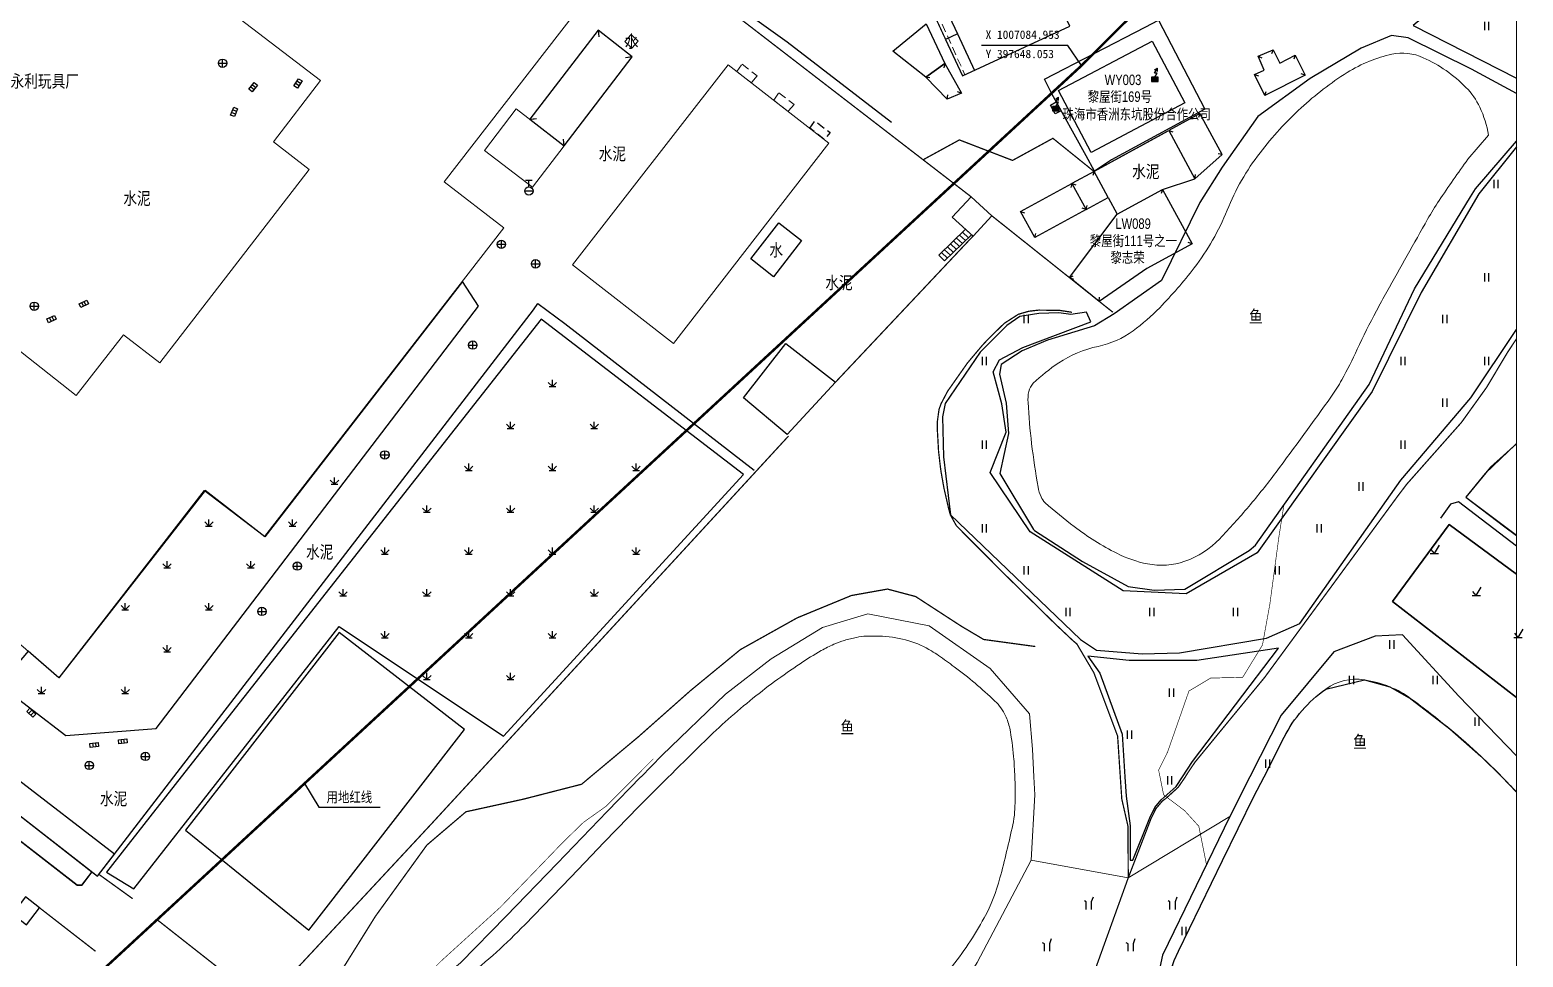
# Model space of a CAD drawing. Extents: x 396500 to 398250, y 1005980 to 1008200.
# Drawn here: x 397522.4 to 397700.8, y 1006978.5 to 1007089.2 of the extents above; entities that cross this region are included whole.
import ezdxf
from ezdxf.enums import TextEntityAlignment as Align

# ---------------------------------------------------------------- set-up
doc = ezdxf.new("R2010")
doc.units = 0
doc.header["$LTSCALE"] = 0.5
doc.linetypes.add('X3', pattern=[5, 4, -1])
doc.linetypes.add('X5', pattern=[3, 2, -1])
doc.layers.get('0').update_dxf_attribs({"linetype": 'CONTINUOUS'})
doc.layers.add('ASSIST', color=7, linetype='CONTINUOUS', plot=False)
for name, color, linetype in [('DGX', 2, 'CONTINUOUS'), ('DLSS', 4, 'CONTINUOUS'), ('DMTZ', 3, 'CONTINUOUS'), ('GXYZ', 2, 'CONTINUOUS'), ('JMD', 6, 'CONTINUOUS'), ('SXSS', 5, 'CONTINUOUS'), ('ZBTZ', 3, 'CONTINUOUS'), ('权属人', 160, 'CONTINUOUS'), ('用地红线', 1, 'CONTINUOUS'), ('编号', 90, 'CONTINUOUS'), ('门牌号', 1, 'CONTINUOUS')]:
    doc.layers.add(name, color=color, linetype=linetype)
doc.layers.add('绘图层', color=6, linetype='CONTINUOUS', lineweight=5)
doc.styles.add('宋体', font='SIMSUN.TTF')
doc.styles.add('细等线体', font='长等线体_0.TTF', dxfattribs={"width": 0.8})
doc.styles.add('黑体', font='simhei.ttf')
doc.linetypes.add('10421', pattern='A,2,[150,AAA.SHX,S=1,R=0,X=0,Y=1],1e-11', length=2)
doc.linetypes.add('10422', pattern='A,2,[150,AAA.SHX,S=1,R=0,X=0,Y=1],2,[177,AAA.SHX,S=1,R=0,X=0,Y=0.8],1e-09', length=4)
doc.linetypes.add('1161', pattern='A,0,[149,AAA.SHX,S=0.15,R=0,X=0,Y=0],-1.6', length=1.6)
doc.linetypes.add('443', pattern='A,5,[169,AAA.SHX,S=0.83,R=0,X=0,Y=0],5', length=10)
doc.linetypes.add('444', pattern='A,4.5,[145,AAA.SHX,S=1,R=0,X=0,Y=1],4.5,-0.5,[146,AAA.SHX,S=1,R=0,X=0,Y=0],-0.5', length=10)
doc.linetypes.add('536', pattern='A,9.4,[169,AAA.SHX,S=1,R=0,X=0,Y=0.15],0.6', length=10)

# ---------------------------------------------------------------- blocks, each defined once
blk = doc.blocks.new('gc121')
for p, q in [((-0.5, -1), (-0.5, 1)), ((0.5, -1), (0.5, 1))]:
    blk.add_line(p, q)
blk = doc.blocks.new('gc246')
at = {"flags": 128}
for points in [[(-0.39, 0.42), (-0.39, 2.22), (-0.83, 2.47)], [(1.22, 3.35), (0.81, 2.22), (0.81, 0.42)]]:
    blk.add_lwpolyline(points, dxfattribs=at)
blk = doc.blocks.new('gc133')
for p, q in [((-1, 0), (1, 0)), ((-0.8, 2.6), (0.8, 2.6)), ((0, 1), (0, 2.6))]:
    blk.add_line(p, q)
blk.add_circle((0, 0), 1)
blk = doc.blocks.new('gc041')
for p, q in [((-1, 0.5), (1, 0.5)), ((-1, -0.5), (-1, 0.5)), ((-0.33, 0.5), (-0.33, -0.5)), ((0.33, 0.5), (0.33, -0.5)), ((1, 0.5), (1, -0.5)), ((1, -0.5), (-1, -0.5))]:
    blk.add_line(p, q)
blk = doc.blocks.new('gc043')
for p, q in [((-1, 0), (1, 0)), ((0, -1), (0, 1))]:
    blk.add_line(p, q)
blk.add_circle((0, 0), 1)
blk = doc.blocks.new('gc124')
for p, q in [((-1, 1), (0, 0)), ((-0.8, 0), (0.8, 0)), ((0, 0), (0, 1.6)), ((0, 0), (1, 1))]:
    blk.add_line(p, q)
blk = doc.blocks.new('gc123')
for p, q in [((-1, 0), (1, 0)), ((0, 0), (-0.8, 1)), ((0, 0), (1.2, 2))]:
    blk.add_line(p, q)
blk = doc.blocks.new('*U88')
at = {"linetype": 'Continuous'}
for points in [[(0.8, 1), (-0.8, 1), (0.8, 0)], [(-0.8, 0), (0.8, 0), (-0.8, 1)], [(0.8, 0), (-0.8, 0), (0, 0)]]:
    blk.add_solid(points, dxfattribs=at)
blk = doc.blocks.new('gc129')
at = {"linetype": 'Continuous', "flags": 128}
for points in [[(-0.8, 0), (0, 0), (0.8, 0), (0.8, 1), (-0.8, 1), (-0.8, 0)], [(-0.05, 2), (0.64, 3.2)], [(-0.05, 2.8), (0.64, 3.2)], [(0.58, 2), (-0.05, 2)], [(0, 1), (0.58, 2)], [(0.64, 2.4), (0.64, 3.2)]]:
    blk.add_lwpolyline(points, dxfattribs=at)
at = {"linetype": 'Continuous'}
blk.add_blockref('*U88', (0, 0), dxfattribs=at)

msp = doc.modelspace()

# ---------------------------------------------------------------- linework, layer by layer
at = {"layer": 'ASSIST', "linetype": 'Continuous', "flags": 128}
msp.add_lwpolyline([(397631.01, 1007062.3), (397634.19, 1007065.4), (397634.91, 1007064.75), (397631.7, 1007061.63)], close=True, dxfattribs=at)
at = {"layer": 'ASSIST', "linetype": '1161', "flags": 128}
msp.add_lwpolyline([(397700, 1007039.74), (397699.96, 1007039.77), (397696.27, 1007036.22), (397693.97, 1007033.41), (397700, 1007028.84)], dxfattribs=at)
at = {"layer": 'ASSIST', "linetype": '1161', "elevation": 22.6, "flags": 128}
msp.add_lwpolyline([(397700, 1007024.21), (397691.97, 1007030.15), (397685.2, 1007020.92), (397700, 1007009.47)], dxfattribs=at)
at = {"layer": 'DGX', "linetype": 'Continuous', "const_width": 0.075, "flags": 128}
for points, elevation in [([(397657.42, 1007000), (397657.26, 1007000.79), (397658.33, 1007002.96), (397660.88, 1007010.24), (397663.48, 1007011.79), (397667.3, 1007011.88), (397669.66, 1007015.73), (397670.55, 1007020.65), (397671.61, 1007028.55), (397672.22, 1007032.45)], 21), ([(397596.91, 1007002.15), (397594.77, 1007000)], 19), ([(397594.77, 1007000), (397591.25, 1006996.47), (397588.56, 1006994.56), (397586.09, 1006992.16), (397578.66, 1006984.45), (397571.62, 1006978.05), (397567.35, 1006973.83), (397565.64, 1006970.99), (397563.11, 1006966.97), (397560.74, 1006962.18), (397560.33, 1006961.15)], 19), ([(397662.97, 1006989.53), (397662.06, 1006994.09), (397660.36, 1006995.96), (397657.85, 1006997.85), (397657.42, 1007000)], 21)]:
    msp.add_lwpolyline(points, dxfattribs=dict(at, elevation=elevation))
at = {"layer": 'DGX', "color": 3, "linetype": 'Continuous', "lineweight": -2, "const_width": 0.15, "elevation": 20, "flags": 128}
for points in [[(397642.52, 1007015.56), (397636.36, 1007016.4), (397633.68, 1007017.99), (397628.23, 1007021.53), (397624.87, 1007022.42), (397620.56, 1007021.65), (397614.08, 1007018.98), (397607.3, 1007015.19), (397601.34, 1007010.29), (397595.11, 1007004.77), (397589.4, 1007000)], [(397589.4, 1007000), (397588.34, 1006999.11), (397581.36, 1006997.32), (397574.52, 1006995.82), (397569.85, 1006991.84), (397563.71, 1006983.34), (397557.94, 1006974.09), (397552.19, 1006964.27), (397545.67, 1006954.67), (397539.05, 1006950.13), (397525.21, 1006945.23)]]:
    msp.add_lwpolyline(points, dxfattribs=at)
at = {"layer": 'DLSS', "linetype": 'X3', "const_width": 0.15, "flags": 128}
for points in [[(397646.91, 1007055.48), (397645.43, 1007055.71), (397642.93, 1007055.74), (397641.73, 1007055.6), (397640.5, 1007055.24), (397638.82, 1007054.16), (397637.04, 1007052.42), (397636.25, 1007051.59), (397634.42, 1007049.42), (397632.06, 1007046.06), (397631.26, 1007044.54), (397631.03, 1007043.88), (397630.82, 1007042.38), (397630.83, 1007041.4), (397630.97, 1007038.91), (397631.2, 1007036.92), (397631.27, 1007036.43), (397631.62, 1007034.46), (397632.18, 1007032.02), (397632.38, 1007031.29), (397633.08, 1007030.02), (397633.99, 1007029.08), (397638.97, 1007024.09), (397644.83, 1007018.33), (397647.01, 1007016.27), (397647.49, 1007015.87), (397649.52, 1007012.43), (397652.36, 1007004.86), (397652.68, 1007000)], [(397700, 1007052.3), (397698.99, 1007050.78), (397696.42, 1007046.49), (397693.44, 1007042.34), (397686.88, 1007034.93), (397685.74, 1007033.42), (397680.83, 1007026.73), (397669.93, 1007011.88), (397665.74, 1007006.79), (397661.59, 1007001.73), (397660.7, 1007000.4), (397660.45, 1007000)], [(397660.45, 1007000), (397660.45, 1006999.99), (397659.6, 1006998.75), (397658.16, 1006997.44), (397657.72, 1006997.12), (397656.94, 1006996.2), (397656.35, 1006995), (397653.63, 1006987.93), (397647.74, 1006971.59), (397647.15, 1006969.68), (397646.84, 1006968.55), (397646.59, 1006967.25), (397646.55, 1006966.75), (397646.66, 1006964.76), (397646.91, 1006963.64), (397647.22, 1006962.32), (397647.3, 1006961.83), (397647.39, 1006959.9), (397647.36, 1006959.33), (397646.55, 1006954.91), (397642.26, 1006940.54), (397641.03, 1006935.69), (397640.71, 1006934.7), (397639.99, 1006933.44), (397639.65, 1006933.08), (397638.64, 1006932.38), (397637.52, 1006931.79), (397635.39, 1006930.47), (397633.79, 1006929.28), (397632.19, 1006927.85), (397629.47, 1006925.03), (397627, 1006921.85)], [(397652.68, 1007000), (397652.68, 1006999.99), (397652.86, 1006997.34), (397653.6, 1006994.08), (397653.63, 1006987.93)]]:
    msp.add_lwpolyline(points, dxfattribs=at)
at = {"layer": 'DMTZ', "linetype": '10422', "flags": 128}
msp.add_lwpolyline([(397625.37, 1007078.15), (397612.89, 1007087.74), (397602.57, 1007095.16), (397594.94, 1007100.75), (397594.57, 1007100.36)], dxfattribs=at)
at = {"layer": 'DMTZ', "linetype": '10422'}
msp.add_lwpolyline([(397648.61, 1007074.18), (397644.52, 1007081.58), (397643.61, 1007083.32), (397655.64, 1007089.53)], dxfattribs=at)
at = {"layer": 'DMTZ', "linetype": '10421', "flags": 128}
msp.add_lwpolyline([(397700, 1007027.56), (397693.09, 1007032.86), (397692.14, 1007032.55), (397690.91, 1007030.87)], dxfattribs=at)
at = {"layer": 'DMTZ', "linetype": '10421', "lineweight": 0}
for points in [[(397642.37, 1007000), (397642.19, 1007003.28), (397641.82, 1007007.51), (397637.12, 1007012.95), (397629.87, 1007018.02), (397622.52, 1007019.48), (397617.12, 1007017.82), (397610.97, 1007014.1), (397605.54, 1007009.85), (397597.92, 1007002.53), (397595.45, 1007000)], [(397700, 1007002.49), (397693.1, 1007009.64), (397686.38, 1007016.97), (397683.12, 1007016.8), (397678.19, 1007014.94), (397671.89, 1007007.34), (397668.16, 1007000)], [(397595.45, 1007000), (397595.43, 1006999.99), (397591.38, 1006995.85), (397585.41, 1006989.66), (397579.32, 1006983.34), (397573.88, 1006977.79), (397568.63, 1006973.39), (397563.42, 1006964.88), (397559.64, 1006959.69), (397559.58, 1006954.74), (397562.68, 1006948.04), (397568.29, 1006943.23), (397577.96, 1006937.76), (397586.88, 1006940), (397598.69, 1006941.57), (397599.84, 1006942), (397609.8, 1006945.65), (397622.52, 1006956.91), (397635.57, 1006977.83), (397642.04, 1006990.04), (397642.48, 1006997.83), (397642.37, 1006999.99), (397642.37, 1007000)], [(397668.16, 1007000), (397668.16, 1006999.99), (397665.76, 1006995.26), (397657.72, 1006978.7), (397650.49, 1006945.05), (397650.31, 1006941.57), (397657.48, 1006928.3), (397662.1, 1006919.5), (397678.27, 1006911.15), (397688.28, 1006908.64), (397699.43, 1006908.21), (397700, 1006908.25)]]:
    msp.add_lwpolyline(points, dxfattribs=at)
at = {"layer": 'GXYZ', "linetype": 'Continuous'}
msp.add_lwpolyline([(397645.29, 1007081.96), (397656.49, 1007087.88), (397660.4, 1007080.5), (397649.2, 1007074.57)], close=True, dxfattribs=at)
at = {"layer": 'GXYZ', "linetype": '536', "elevation": 23.25, "flags": 128}
msp.add_lwpolyline([(397644.89, 1007079.17), (397644.33, 1007080.23), (397645.04, 1007080.61), (397645.6, 1007079.55)], close=True, dxfattribs=at)
at = {"layer": 'JMD', "linetype": 'Continuous'}
for p, q in [((397590.3, 1007089.18), (397590.4, 1007088.39)), ((397590.3, 1007089.18), (397590.37, 1007088.69)), ((397670.93, 1007086.81), (397670.75, 1007086.34)), ((397673.57, 1007086.18), (397673.42, 1007085.7)), ((397594.38, 1007085.98), (397593.58, 1007085.88)), ((397594.38, 1007085.98), (397593.88, 1007085.91)), ((397631.72, 1007085.18), (397631.61, 1007084.69)), ((397669.13, 1007086.06), (397669.6, 1007085.87)), ((397629.45, 1007083.57), (397629.95, 1007083.52)), ((397668.7, 1007083.89), (397669.17, 1007083.72)), ((397674.76, 1007083.82), (397674.29, 1007083.98)), ((397631.99, 1007080.95), (397632.09, 1007081.44)), ((397633.7, 1007081.65), (397633.23, 1007081.81)), ((397669.96, 1007081.39), (397670.12, 1007081.87)), ((397662.17, 1007079.21), (397662.03, 1007078.73)), ((397582.16, 1007078.53), (397582.95, 1007078.63)), ((397582.16, 1007078.53), (397582.65, 1007078.59)), ((397586.27, 1007075.37), (397586.16, 1007076.16)), ((397586.27, 1007075.37), (397586.2, 1007075.87)), ((397658.46, 1007077.18), (397658.94, 1007077.04)), ((397664.85, 1007074.31), (397664.36, 1007074.4)), ((397649.54, 1007072.3), (397649.39, 1007071.82)), ((397661.6, 1007071.44), (397661.68, 1007071.93)), ((397646.9, 1007070.86), (397646.76, 1007070.38)), ((397646.9, 1007070.86), (397647.38, 1007070.72)), ((397657.72, 1007070.15), (397657.58, 1007069.67)), ((397640.76, 1007067.51), (397641.24, 1007067.37)), ((397648.6, 1007067.76), (397648.12, 1007067.9)), ((397648.6, 1007067.76), (397648.74, 1007068.24)), ((397633.48, 1007064.7), (397634.19, 1007064.04)), ((397633.84, 1007065.05), (397634.55, 1007064.39)), ((397634.19, 1007065.4), (397634.91, 1007064.75)), ((397642.46, 1007064.4), (397642.6, 1007064.88)), ((397631.69, 1007062.96), (397632.39, 1007062.29)), ((397632.04, 1007063.31), (397632.75, 1007062.64)), ((397632.4, 1007063.66), (397633.11, 1007062.99)), ((397632.76, 1007064), (397633.47, 1007063.34)), ((397633.12, 1007064.35), (397633.83, 1007063.69)), ((397661.27, 1007063.66), (397660.79, 1007063.8)), ((397631.33, 1007062.61), (397632.03, 1007061.94)), ((397646.61, 1007059.62), (397647.06, 1007059.84)), ((397646.61, 1007059.62), (397647.08, 1007059.45)), ((397650.17, 1007056.78), (397650.19, 1007057.28))]:
    msp.add_line(p, q, dxfattribs=at)
at = {"layer": 'JMD', "color": 6, "linetype": '443'}
msp.add_line((397651.23, 1007069.2, 24.78), (397652.32, 1007067.2, 24.78), dxfattribs=at)
at = {"layer": 'JMD', "linetype": 'Continuous', "lineweight": 0}
for points in [[(397514.01, 1007116.11), (397557.15, 1007083.17), (397551.53, 1007075.83), (397555.79, 1007072.53), (397537.97, 1007049.46), (397533.6, 1007052.78), (397527.97, 1007045.55), (397500, 1007067.59)], [(397500, 1007032.55), (397511.18, 1007023.89), (397508.75, 1007020.75), (397516.49, 1007014.73), (397518.92, 1007017.87), (397525.91, 1007011.81), (397543.27, 1007034.19), (397550.44, 1007028.7), (397579.06, 1007065.58), (397571.9, 1007071.07), (397589.28, 1007093.48)]]:
    msp.add_lwpolyline(points, dxfattribs=at)
at = {"layer": 'JMD', "color": 6, "linetype": '443', "const_width": 0.15, "flags": 128}
for points in [[(397634.87, 1007069.27), (397615.08, 1007084.53), (397594.56, 1007100.35)], [(397629.16, 1007093.8), (397631.81, 1007088.08)], [(397651.8, 1007055.48), (397637.33, 1007067.01)], [(397618.67, 1007047.14), (397635.09, 1007064.58)], [(397575.58, 1007000), (397606.13, 1007033.18), (397613.06, 1007040.71)], [(397521.69, 1006942.02), (397570.42, 1006994.4), (397575.58, 1007000)], [(397530.67, 1006988.35), (397534.71, 1006985.44)], [(397530.28, 1006979.15), (397523.59, 1006984.35)], [(397537.72, 1006982.86), (397550.08, 1006973.14)]]:
    msp.add_lwpolyline(points, dxfattribs=at)
at = {"layer": 'JMD', "linetype": 'Continuous', "flags": 128}
for points in [[(397646.65, 1007089.67), (397641.92, 1007099.77), (397630.55, 1007094.45), (397633.22, 1007088.74), (397631.81, 1007088.08), (397633.85, 1007083.71)], [(397629.45, 1007083.57), (397625.5, 1007086.66), (397629.48, 1007089.95), (397631.72, 1007085.18)], [(397586.27, 1007075.37), (397594.38, 1007085.98), (397590.3, 1007089.18), (397582.16, 1007078.53)], [(397635.09, 1007064.58), (397637.33, 1007067.01), (397634.86, 1007069.26), (397632.61, 1007066.85)], [(397612.88, 1007040.87), (397607.67, 1007045.28), (397612.74, 1007051.77), (397618.67, 1007047.14)], [(397522.03, 1006982.32), (397523.59, 1006984.35), (397521.9, 1006985.66), (397520.34, 1006983.63)]]:
    msp.add_lwpolyline(points, close=True, dxfattribs=at)
at = {"layer": 'JMD', "linetype": 'X5', "lineweight": 0}
for points in [[(397630.55, 1007094.45), (397629.56, 1007093.98), (397634.12, 1007083.84), (397635.25, 1007084.37), (397633.22, 1007088.74)], [(397606.88, 1007084.23), (397607.5, 1007085.13), (397609.3, 1007083.72), (397608.61, 1007082.89)], [(397611.28, 1007080.81), (397611.9, 1007081.71), (397613.71, 1007080.3), (397613.01, 1007079.47)]]:
    msp.add_lwpolyline(points, close=True, dxfattribs=at)
at = {"layer": 'JMD', "linetype": 'Continuous', "flags": 128}
for points in [[(397633.22, 1007088.74), (397635.25, 1007084.37)], [(397631.01, 1007062.3), (397634.19, 1007065.4)], [(397634.91, 1007064.75), (397631.7, 1007061.63)], [(397569.95, 1007000), (397574.33, 1007005.64), (397559.39, 1007017.23), (397545.99, 1007000)], [(397545.99, 1007000), (397541.04, 1006993.64), (397555.74, 1006981.66), (397569.95, 1007000)]]:
    msp.add_lwpolyline(points, dxfattribs=at)
for points, elevation in [([(397668.7, 1007083.89), (397669.86, 1007084.41), (397669.13, 1007086.06), (397670.93, 1007086.81), (397671.72, 1007085.24), (397673.57, 1007086.18), (397674.76, 1007083.82), (397669.96, 1007081.39)], 22.4), ([(397661.6, 1007071.44), (397664.85, 1007074.31), (397662.17, 1007079.21), (397658.46, 1007077.18)], 24.78), ([(397646.9, 1007070.86), (397648.6, 1007067.76), (397642.46, 1007064.4), (397640.76, 1007067.51)], 24.78), ([(397661.27, 1007063.66), (397655.87, 1007060.71), (397650.17, 1007056.78), (397646.61, 1007059.62), (397646.61, 1007059.62), (397652.32, 1007067.2), (397657.72, 1007070.15)], 24.78)]:
    msp.add_lwpolyline(points, close=True, dxfattribs=dict(at, elevation=elevation))
at = {"layer": 'JMD', "linetype": 'Continuous', "lineweight": 0}
for points in [[(397587.23, 1007061.15), (397605.84, 1007085.04), (397617.87, 1007075.69), (397599.32, 1007051.76)], [(397580.53, 1007079.77), (397586.27, 1007075.37), (397582.47, 1007070.42), (397576.73, 1007074.81)]]:
    msp.add_lwpolyline(points, close=True, dxfattribs=at)
at = {"layer": 'JMD', "linetype": 'Continuous'}
msp.add_lwpolyline([(397629.45, 1007083.57), (397631.72, 1007085.18), (397633.7, 1007081.65), (397631.99, 1007080.95)], close=True, dxfattribs=at)
at = {"layer": 'JMD', "linetype": 'X5', "flags": 128}
msp.add_lwpolyline([(397615.59, 1007077.46), (397616.21, 1007078.36), (397618.01, 1007076.95), (397617.32, 1007076.12)], close=True, dxfattribs=at)
at = {"layer": 'JMD', "color": 6, "linetype": '443', "const_width": 0.15, "elevation": 24.78, "flags": 128}
msp.add_lwpolyline([(397629.13, 1007073.7), (397633.46, 1007076.07), (397639.81, 1007073.62), (397644.63, 1007076.26), (397649.54, 1007072.3), (397658.46, 1007077.18)], dxfattribs=at)
at = {"layer": 'JMD', "linetype": 'Continuous', "elevation": 24.78, "flags": 128}
msp.add_lwpolyline([(397651.23, 1007069.2), (397649.54, 1007072.3), (397646.9, 1007070.86), (397648.6, 1007067.76), (397651.23, 1007069.2)], dxfattribs=at)
at = {"layer": 'JMD', "linetype": '444', "flags": 128}
for points in [[(397539.64, 1007000), (397582.58, 1007055.78), (397583.1, 1007056.53), (397586.35, 1007054.13), (397608.96, 1007036.61)], [(397515.26, 1007000), (397528.63, 1006989.59), (397530.5, 1006988.13), (397538.2, 1006998.13), (397539.64, 1007000)]]:
    msp.add_lwpolyline(points, dxfattribs=at)
at = {"layer": 'SXSS', "linetype": '10421', "flags": 128}
for points in [[(397594.35, 1007087.04), (397593.5, 1007087.83), (397594.25, 1007088.67), (397595.1, 1007087.87)], [(397614.62, 1007064.04), (397611.27, 1007059.71), (397608.54, 1007061.85), (397611.89, 1007066.18)]]:
    msp.add_lwpolyline(points, close=True, dxfattribs=at)
msp.add_lwpolyline([(397700, 1007081.6), (397694.64, 1007084.5), (397687.05, 1007088.25), (397685.06, 1007088.55), (397681.47, 1007087.02), (397675.37, 1007083.39), (397669.12, 1007078.88), (397664.85, 1007072.8), (397662.17, 1007068.58), (397657.6, 1007059.27), (397651.94, 1007055.31), (397649.61, 1007053.87), (397643.97, 1007052.14), (397640.97, 1007050.89), (397638.46, 1007049.23), (397638.24, 1007048.07), (397639.03, 1007044.62), (397639.34, 1007040.99), (397638.29, 1007036.22), (397642.32, 1007029.54), (397642.42, 1007029.41), (397648.18, 1007025.72), (397653.64, 1007022.74), (397656.73, 1007022.28), (397660.37, 1007022.39), (397668.07, 1007027.04), (397668.84, 1007027.66), (397682.41, 1007046.84), (397687.84, 1007058.29), (397694.53, 1007069.26), (397695.11, 1007070.22), (397700, 1007075.92)], dxfattribs=at)
at = {"layer": 'SXSS', "color": 5, "linetype": 'Continuous', "lineweight": 0}
msp.add_lwpolyline([(397694.2, 1007073.77, 0.008257), (397690.76, 1007068.82, 0.019016), (397689.39, 1007066.59, 0.001223), (397684.52, 1007057.93, 0.004657), (397683.27, 1007055.64, 0.014534), (397680.98, 1007051.06, -0.018249), (397679.14, 1007047.42, -0.02809), (397677.9, 1007045.45, -0.00582), (397671.29, 1007036.39, -0.01504), (397668.03, 1007032.29, -0.015141), (397664.55, 1007028.42, -0.119258), (397660.39, 1007025.74, -0.13267), (397655.93, 1007025.43, -0.069287), (397652.27, 1007026.69, -0.044406), (397647.17, 1007029.89, -0.020527), (397643.7, 1007032.74, -0.108908), (397643.21, 1007033.44, -0.05847), (397642.86, 1007034.59, -0.013374), (397642.09, 1007039.8, -0.015764), (397641.66, 1007044.72, -0.060991), (397641.74, 1007046, -0.155953), (397642.29, 1007047.01, -0.045093), (397645.32, 1007049.43, -0.094163), (397650.03, 1007051.41, 0.105505), (397654.2, 1007053.27, 0.042718), (397657.39, 1007056.03, 0.028615), (397661.51, 1007060.79, 0.068712), (397665.44, 1007067.67, -0.068792), (397669.37, 1007074.54, -0.04277), (397674.27, 1007079.89, -0.044757), (397679.77, 1007084.11, -0.043754), (397682.44, 1007085.48, -0.046734), (397685.12, 1007086.3, -0.157177), (397688.87, 1007085.89, -0.093789), (397693.97, 1007082.34, -0.083752), (397695.62, 1007079.98, -0.069112), (397696.67, 1007076.64)], format="xyb", close=True, dxfattribs=at)
for points in [[(397598.73, 1007000, -0.00125), (397602.66, 1007003.89, -0.023347), (397608.44, 1007009.08, -0.024341), (397614.44, 1007013.51, -0.016339), (397616.96, 1007015.07, -0.028595), (397618.47, 1007015.82, -0.027228), (397619.73, 1007016.29, -0.024451), (397621.17, 1007016.65, -0.039803), (397622.34, 1007016.8, -0.024081), (397624.27, 1007016.78, -0.059139), (397627.43, 1007016.23, -0.064094), (397630.14, 1007015.03, -0.015859), (397630.96, 1007014.49, -0.00666), (397632.85, 1007013.13, -0.031196), (397637.7, 1007009.05, -0.091534), (397638.97, 1007007.29, -0.062082), (397639.47, 1007005.79, -0.02869), (397639.94, 1007002.42, -0.010079), (397640.08, 1007000, -0.010079)], [(397669.83, 1007000, -0.001897), (397672.25, 1007004.74, -0.119366), (397677.22, 1007010.48, -0.195483), (397681.83, 1007011.58, -0.057763), (397684.88, 1007010.74, -0.06311), (397687.4, 1007009.33, -0.013365), (397692.04, 1007005.72, -0.015884), (397695.75, 1007002.45, -0.010626), (397698.27, 1007000, -0.010626)], [(397574.55, 1006976.01, 0.034411), (397581.54, 1006982.33), (397587.03, 1006988.02), (397589.51, 1006990.6), (397591, 1006992.14), (397593.99, 1006995.23, -0.004011), (397596.74, 1006998.02), (397598.71, 1006999.99, -0.000004), (397598.73, 1007000, -0.000004)], [(397640.08, 1007000, -0.000039), (397640.08, 1006999.99, -0.005508), (397640.12, 1006998.67, -0.020353), (397640.06, 1006995.79, -0.039065), (397639.84, 1006994.25, -0.009253), (397638.31, 1006987.91, -0.061047), (397636.42, 1006983.15, -0.042605), (397632.37, 1006977.04)], [(397700, 1006921.74, 0.005125), (397699.26, 1006921.65, 0.125442), (397694.71, 1006919.82, -0.095325), (397688.91, 1006917.07, -0.046502), (397684.15, 1006916.3, -0.054791), (397680.05, 1006916.47, -0.067105), (397674.37, 1006918.15, -0.077057), (397670.02, 1006920.95, -0.009298), (397666.82, 1006923.92, -0.011239), (397664.27, 1006926.48, -0.008561), (397660.98, 1006930.06, -0.006032), (397656.45, 1006935.27, -0.037889), (397652.32, 1006940.97, -0.15116), (397651.87, 1006942.72, -0.031883), (397652.01, 1006943.93, -0.004502), (397653.59, 1006952.37, -0.004279), (397658.47, 1006976.05, -0.049058), (397659.11, 1006978.07, -0.010454), (397659.63, 1006979.19, -0.001077), (397664.87, 1006990, -0.00266), (397668.64, 1006997.63), (397669.83, 1006999.99, -0.000003), (397669.83, 1007000)], [(397698.27, 1007000, -0.000027), (397698.27, 1006999.99, -0.007572), (397700, 1006998.18, -0.007572)]]:
    msp.add_lwpolyline(points, format="xyb", dxfattribs=at)
at = {"layer": 'ZBTZ', "linetype": 'Continuous', "flags": 128}
for points in [[(397700, 1007099.96), (397687.68, 1007089.74), (397700, 1007083.44)], [(397700, 1007075.24), (397695.5, 1007069.62), (397688.62, 1007057.86), (397682.75, 1007046), (397669.02, 1007026.76), (397660.53, 1007021.86), (397653.03, 1007022.2), (397641.91, 1007029.26), (397637.14, 1007036.35), (397639.06, 1007041.15), (397638.54, 1007044.53), (397637.5, 1007048.37), (397638.24, 1007049.81), (397641.03, 1007051.27), (397649.16, 1007054.35), (397648.63, 1007055.49), (397646.76, 1007055.2), (397645.33, 1007055.41), (397642.94, 1007055.35), (397640.67, 1007054.99), (397639.14, 1007053.89), (397635.96, 1007050.73), (397631.76, 1007044.59), (397631.46, 1007043.01), (397631.55, 1007038.23), (397632.38, 1007031.29), (397647.91, 1007016.38), (397649.83, 1007015.11), (397655.29, 1007014.67), (397659.77, 1007014.81), (397670.15, 1007016.55), (397674.14, 1007018.3), (397686.17, 1007035.43), (397694.56, 1007045.28), (397700, 1007053.43)], [(397700, 1007002.49), (397693.1, 1007009.64), (397686.38, 1007016.97), (397683.12, 1007016.8), (397678.19, 1007014.94), (397671.89, 1007007.34), (397668.16, 1007000)], [(397660.11, 1007000), (397661.29, 1007001.84), (397671.58, 1007015.38), (397661.81, 1007013.9), (397653.74, 1007013.89), (397648.81, 1007014.4), (397650.24, 1007012.39), (397652.89, 1007005.07), (397653.23, 1007000)], [(397668.16, 1007000), (397668.16, 1006999.99), (397665.76, 1006995.26), (397657.72, 1006978.7), (397650.71, 1006946.07), (397650.49, 1006945.05), (397650.31, 1006941.57), (397651.87, 1006942.72), (397652.01, 1006943.93), (397653.59, 1006952.37), (397658.47, 1006976.05), (397659.11, 1006978.07), (397659.63, 1006979.19), (397664.87, 1006990), (397668.64, 1006997.63), (397669.85, 1007000)], [(397653.23, 1007000), (397653.39, 1006997.68), (397653.87, 1006994.15), (397653.87, 1006990.03), (397654.16, 1006990.03), (397656.2, 1006995.09), (397656.81, 1006996.32), (397657.58, 1006997.24), (397659.37, 1006998.84), (397660.11, 1007000)], [(397698.27, 1007000), (397698.27, 1006999.99), (397700, 1006998.15)]]:
    msp.add_lwpolyline(points, dxfattribs=at)
at = {"layer": 'ZBTZ', "linetype": '1161', "flags": 128}
for points in [[(397655.64, 1007089.53), (397657.26, 1007090.37), (397662.78, 1007079.73), (397651.63, 1007073.69), (397649.61, 1007072.35), (397648.61, 1007074.18)], [(397545.34, 1007000), (397559.39, 1007017.94), (397579, 1007004.85), (397607.66, 1007036.09), (397583.51, 1007054.67), (397540.52, 1007000)], [(397545.34, 1007000), (397559.39, 1007017.94), (397579, 1007004.85), (397607.66, 1007036.09), (397583.51, 1007054.67), (397540.52, 1007000)], [(397700, 1007039.77), (397700, 1007039.77), (397696.89, 1007036.97), (397693.95, 1007033.41), (397698.6, 1007029.85), (397700, 1007028.81)], [(397700, 1007009.47), (397685.2, 1007020.92), (397691.97, 1007030.15), (397700, 1007024.21)], [(397529.84, 1006988.64), (397528.65, 1006987.05), (397528.1, 1006987.06), (397511.36, 1007000)], [(397511.36, 1007000), (397511.38, 1006999.98), (397528.1, 1006987.06), (397528.65, 1006987.05), (397529.83, 1006988.6), (397515.21, 1007000)], [(397515.26, 1007000), (397530.5, 1006988.13), (397532.54, 1006990.77), (397520.54, 1007000)], [(397532.54, 1006990.77), (397520.54, 1007000)], [(397540.52, 1007000), (397531.57, 1006988.62), (397534.85, 1006986.6), (397545.34, 1007000)], [(397540.52, 1007000), (397531.57, 1006988.62), (397534.85, 1006986.6), (397545.34, 1007000)]]:
    msp.add_lwpolyline(points, dxfattribs=at)
at = {"layer": 'ZBTZ', "linetype": '1161', "elevation": 24.78, "flags": 128}
msp.add_lwpolyline([(397657.72, 1007070.15), (397661.6, 1007071.44)], dxfattribs=at)
at = {"layer": 'ZBTZ', "linetype": '1161', "flags": 128}
msp.add_lwpolyline([(397574.1, 1007059.16), (397550.5, 1007028.66), (397543.37, 1007034.19), (397525.91, 1007011.81), (397522.21, 1007015.02), (397518.82, 1007010.97), (397526.71, 1007004.94), (397537.53, 1007005.76), (397576.04, 1007056.21)], close=True, dxfattribs=at)
at = {"layer": 'ZBTZ', "linetype": 'Continuous', "flags": 128}
msp.add_lwpolyline([(397669.85, 1007000), (397672.25, 1007004.74, -0.119366), (397677.22, 1007010.48), (397681.83, 1007011.58), (397684.88, 1007010.74), (397687.4, 1007009.33), (397692.04, 1007005.72), (397695.75, 1007002.45), (397698.27, 1007000)], format="xyb", dxfattribs=at)
at = {"layer": 'ZBTZ', "color": 0, "linetype": '1161', "lineweight": 0}
msp.add_lwpolyline([(397650.71, 1006946.07), (397657.72, 1006978.7), (397665.76, 1006995.26), (397653.63, 1006987.93), (397642.04, 1006990.04), (397635.57, 1006977.83)], dxfattribs=at)
at = {"layer": '用地红线', "linetype": 'Continuous', "const_width": 0.3, "flags": 128}
msp.add_lwpolyline([(396896.97, 1006409.31, -0.090189), (397228.69, 1007024.03), (397387.8, 1007222.91), (397401.3, 1007212.11), (397426.33, 1007243.38), (397412.82, 1007254.19), (397549.49, 1007427.16), (397597.06, 1007408.49), (397590.11, 1007392.96), (397593.63, 1007391.18), (397580.3, 1007365.5), (397677.78, 1007288.14), (397658.98, 1007180.18), (397680.1, 1007163.58), (397691.21, 1007135.06, -0.057003), (397648.05, 1007084.95), (397357.5, 1006816.5, 0.141668), (397271.32, 1006673.86), (397185.66, 1006354.4)], format="xyb", dxfattribs=at)
at = {"layer": '用地红线', "linetype": 'Continuous', "flags": 128}
for points in [[(397648.05, 1007084.95), (397646.43, 1007087.34), (397636.09, 1007087.34)], [(397555.23, 1006999.2), (397556.96, 1006996.38), (397564.29, 1006996.38)]]:
    msp.add_lwpolyline(points, dxfattribs=at)
at = {"layer": '绘图层', "linetype": 'Continuous', "flags": 128}
msp.add_lwpolyline([(397300, 1007130), (397300, 1006730), (397700, 1006730), (397700, 1007130)], close=True, dxfattribs=at)

# ---------------------------------------------------------------- block references
at = {"layer": 'GXYZ', "linetype": 'Continuous', "xscale": 0.5, "yscale": 0.5, "zscale": 0.5, "rotation": 0.003033746810568585}
for name, p in [('gc043', (397545.45, 1007085.23)), ('gc133', (397582.04, 1007069.97)), ('gc043', (397578.75, 1007063.6)), ('gc043', (397582.84, 1007061.27)), ('gc043', (397522.96, 1007056.2)), ('gc043', (397575.33, 1007051.56)), ('gc043', (397564.83, 1007038.45)), ('gc043', (397554.38, 1007025.17)), ('gc043', (397550.15, 1007019.75)), ('gc043', (397536.24, 1007002.43)), ('gc043', (397529.52, 1007001.36))]:
    msp.add_blockref(name, p, dxfattribs=at)
at = {"layer": 'GXYZ', "linetype": 'Continuous', "xscale": 0.5, "yscale": 0.5}
for p in [(397656.8, 1007083.05), (397644.99, 1007079.56)]:
    msp.add_blockref('gc129', p, dxfattribs=at)
at = {"layer": 'GXYZ', "yscale": 0.5, "zscale": 0.5}
for p, xscale, rotation in [((397549.11, 1007082.37), 0.4999999999999999, 52.35969095542244), ((397554.46, 1007082.82), 0.5, 237.5111926798878), ((397546.83, 1007079.41), 0.5, 247.7132786697608), ((397528.88, 1007056.49), 0.4999999999999999, 205.1895242421828), ((397525.02, 1007054.67), 0.4999999999999999, 25.18952117110993), ((397522.6, 1007007.65), 0.5, 136.3117084260388), ((397530.12, 1007003.8), 0.5, 7.051294854226692), ((397533.54, 1007004.23), 0.5, 187.0505949147788)]:
    msp.add_blockref('gc041', p, dxfattribs=dict(at, xscale=xscale, rotation=rotation))
at = {"layer": 'ZBTZ', "linetype": 'Continuous', "xscale": 0.5, "yscale": 0.5}
for name, p in [('gc121', (397696.46, 1007089.67)), ('gc121', (397697.57, 1007070.81)), ('gc121', (397696.46, 1007059.67)), ('gc121', (397641.46, 1007054.67)), ('gc121', (397691.46, 1007054.67)), ('gc121', (397636.46, 1007049.67)), ('gc121', (397686.46, 1007049.67)), ('gc121', (397696.46, 1007049.67)), ('gc121', (397691.46, 1007044.67)), ('gc121', (397636.46, 1007039.67)), ('gc121', (397686.46, 1007039.67)), ('gc124', (397558.82, 1007034.94)), ('gc121', (397681.46, 1007034.67)), ('gc124', (397543.82, 1007029.94)), ('gc124', (397553.82, 1007029.94)), ('gc121', (397636.46, 1007029.67)), ('gc121', (397676.46, 1007029.67)), ('gc123', (397690.2, 1007026.65)), ('gc124', (397538.82, 1007024.94)), ('gc124', (397548.82, 1007024.94)), ('gc121', (397641.46, 1007024.67)), ('gc121', (397671.46, 1007024.67)), ('gc123', (397695.2, 1007021.65)), ('gc124', (397533.82, 1007019.94)), ('gc124', (397543.82, 1007019.94)), ('gc121', (397646.46, 1007019.67)), ('gc121', (397656.46, 1007019.67)), ('gc121', (397666.46, 1007019.67)), ('gc123', (397700.2, 1007016.65)), ('gc124', (397538.82, 1007014.94)), ('gc121', (397685.14, 1007015.8)), ('gc121', (397680.31, 1007011.57)), ('gc121', (397690.31, 1007011.57)), ('gc124', (397523.82, 1007009.94)), ('gc124', (397533.82, 1007009.94)), ('gc121', (397658.81, 1007010.03)), ('gc121', (397695.31, 1007006.57)), ('gc121', (397653.81, 1007005.03)), ('gc121', (397670.31, 1007001.57)), ('gc121', (397658.59, 1006999.56)), ('gc121', (397658.59, 1006999.56)), ('gc246', (397648.81, 1006983.95)), ('gc246', (397658.81, 1006983.95)), ('gc121', (397660.31, 1006981.57)), ('gc246', (397643.81, 1006978.95)), ('gc246', (397653.81, 1006978.95))]:
    msp.add_blockref(name, p, dxfattribs=at)
at = {"layer": 'ZBTZ', "linetype": '1161', "xscale": 0.5, "yscale": 0.5}
for p in [(397584.85, 1007046.6), (397579.85, 1007041.6), (397589.85, 1007041.6), (397574.85, 1007036.6), (397584.85, 1007036.6), (397594.85, 1007036.6), (397569.85, 1007031.6), (397579.85, 1007031.6), (397589.85, 1007031.6), (397564.85, 1007026.6), (397574.85, 1007026.6), (397584.85, 1007026.6), (397594.85, 1007026.6), (397559.85, 1007021.6), (397569.85, 1007021.6), (397579.85, 1007021.6), (397589.85, 1007021.6), (397564.85, 1007016.6), (397574.85, 1007016.6), (397584.85, 1007016.6), (397569.85, 1007011.6), (397579.85, 1007011.6)]:
    msp.add_blockref('gc124', p, dxfattribs=at)

# ---------------------------------------------------------------- texts
at = {"layer": 'DLSS', "linetype": 'Continuous', "style": '细等线体', "width": 0.8}
for p in [(397592.01, 1007074.44), (397655.73, 1007072.31), (397535.22, 1007069.11), (397619.07, 1007059.04), (397557.05, 1007026.87), (397532.43, 1006997.4)]:
    msp.add_text('水泥', height=1.5, dxfattribs=at).set_placement(p, align=Align.MIDDLE)
at = {"layer": 'JMD', "linetype": 'Continuous', "style": '宋体', "width": 0.8}
msp.add_text('永利玩具厂', height=1.5, dxfattribs=at).set_placement((397524.21, 1007083.11), align=Align.MIDDLE)
at = {"layer": 'SXSS', "color": 5, "linetype": '10421', "style": '细等线体', "width": 0.8}
for s, p in [('水', (397594.3, 1007087.85)), ('水', (397611.58, 1007062.95)), ('鱼', (397668.87, 1007055.05)), ('鱼', (397620.08, 1007005.98)), ('鱼', (397681.32, 1007004.25))]:
    msp.add_text(s, height=1.5, dxfattribs=at).set_placement(p, align=Align.MIDDLE)
at = {"layer": '权属人', "linetype": 'Continuous', "char_height": 1.25, "attachment_point": 1, "style": '细等线体'}
for s, insert, own_width in [('珠海市香洲东坑股份合作公司', (397645.78, 1007079.77), 17.5744), ('黎志荣', (397651.5, 1007062.64), 6.0195)]:
    msp.add_mtext_dynamic_manual_height_columns(s, width=1.5156, gutter_width=1, heights=[0], dxfattribs=dict(at, insert=insert)).dxf.set("width", own_width)
at = {"layer": '用地红线', "linetype": 'Continuous', "style": '黑体'}
msp.add_text('X 1007084.953', height=1, dxfattribs=at).set_placement((397636.59, 1007087.84), align=Align.BOTTOM_LEFT)
msp.add_text('Y 397648.053', height=1, dxfattribs=at).set_placement((397636.59, 1007086.84), align=Align.TOP_LEFT)
at = {"layer": '用地红线', "linetype": 'Continuous', "insert": (397557.87, 1006998.2), "char_height": 1.25, "attachment_point": 1, "style": '细等线体'}
msp.add_mtext_dynamic_manual_height_columns('用地红线', width=3.9803, gutter_width=1, heights=[0], dxfattribs=at).dxf.set("width", 9.1618)
at = {"layer": '编号', "linetype": 'Continuous', "char_height": 1.25, "attachment_point": 1, "style": '细等线体'}
for s, insert in [('WY003', (397650.81, 1007083.87)), ('LW089', (397652.09, 1007066.69))]:
    msp.add_mtext_dynamic_manual_height_columns(s, width=0.9323, gutter_width=1, heights=[0], dxfattribs=dict(at, insert=insert))
at = {"layer": '门牌号', "linetype": 'Continuous', "char_height": 1.25, "attachment_point": 1, "style": '细等线体'}
for s, insert in [('黎屋街169号', (397648.78, 1007081.86)), ('黎屋街111号之一', (397649.04, 1007064.64))]:
    msp.add_mtext_dynamic_manual_height_columns(s, width=4.8774, gutter_width=1, heights=[0], dxfattribs=dict(at, insert=insert)).dxf.set("width", 14.1126)

doc.saveas('drawing.dxf')
